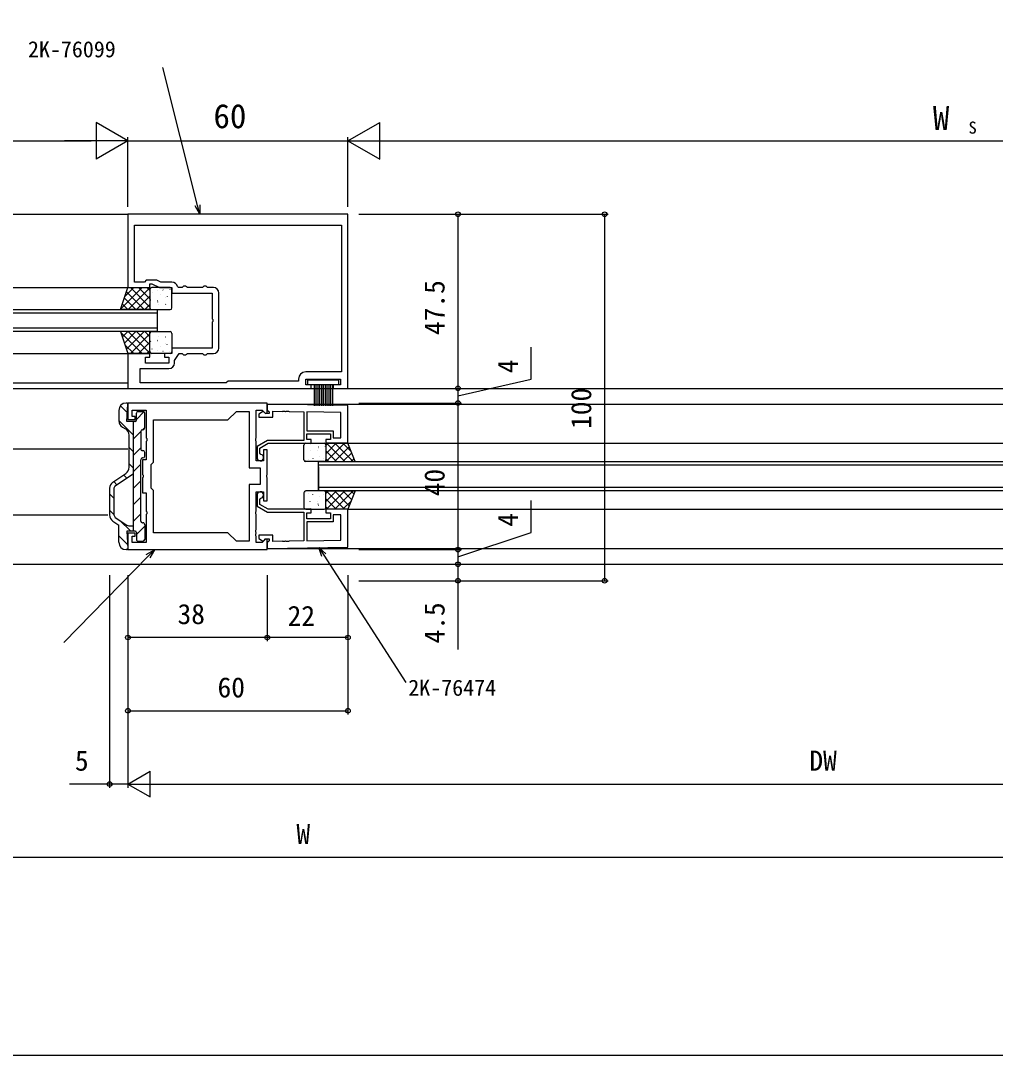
# Model space of a CAD drawing. Units: millimetres, scale not verified. Extents: x -437 to 438, y -681 to 679.
# Drawn here: x -88.4 to 177.3, y -681.2 to -398.9 of the extents above; entities that cross this region are included whole.
import ezdxf
from ezdxf.enums import TextEntityAlignment as Align

# ---------------------------------------------------------------- set-up
doc = ezdxf.new("R2010")
doc.units = ezdxf.units.MM
doc.header["$LTSCALE"] = 4
for name, color, linetype in [('0-2_YKK_11', 7, 'Continuous'), ('0-3_YKK_12', 2, 'Continuous'), ('0-4_YKK_13', 4, 'Continuous'), ('0-6_YKK_D', 6, 'Continuous'), ('0-7_YKK_ZWAK', 7, 'Continuous')]:
    doc.layers.add(name, color=color, linetype=linetype)
doc.styles.add('ＭＳ ゴシック', font='')
doc.styles.get('ＭＳ ゴシック').set_extended_font_data('MS Gothic')

msp = doc.modelspace()

# ---------------------------------------------------------------- linework, layer by layer
at = {"layer": '0-2_YKK_11'}
msp.add_line((-34.4, -488.224), (-34.4, -473.224), dxfattribs=at)
for points in [[(0.8, -451.724), (-59.2, -451.724), (-59.2, -471.724), (-53.2, -471.724), (-53.2, -470.724), (-52.7, -470.724), (-50.555, -471.724), (-47.2, -471.724), (-47.2, -473.224), (-36.2, -473.224), (-36.2, -480.266), (-36.08, -480.449), (-36.08, -480.999), (-36.2, -481.182), (-36.2, -488.224), (-47.2, -488.224), (-47.2, -489.724), (-49.2, -489.724), (-49.2, -490.724), (-48, -490.724), (-48, -492.324), (-54.4, -492.324), (-54.4, -490.724), (-53.2, -490.724), (-53.2, -489.724), (-59.2, -489.724), (-59.2, -499.224), (-9.2, -499.224), (-9.2, -498.224), (-10.7, -498.224), (-10.7, -496.724), (-1.2, -496.724), (-1.2, -498.224), (-3.2, -498.224), (-3.2, -499.224), (0.8, -499.224)], [(-31.93, -538.624), (-52.27, -538.624), (-52.27, -527.054), (-52.9, -526.424), (-52.9, -520.024), (-52.27, -519.394), (-52.27, -507.824), (-31.93, -507.824), (-29.63, -505.524), (-26.13, -505.524), (-26.13, -520.954), (-23.13, -520.954), (-23.13, -525.494), (-26.13, -525.494), (-26.13, -540.924), (-29.63, -540.924)], [(-1.13, -505.805), (-10.4, -505.643), (-10.4, -510.824), (-3.2, -510.824), (-3.2, -512.724), (-1.13, -512.724)], [(-10.4, -540.805), (-1.13, -540.643), (-1.13, -533.724), (-3.2, -533.724), (-3.2, -535.624), (-10.4, -535.624)]]:
    msp.add_lwpolyline(points, close=True, dxfattribs=at)
for points in [[(-57.4, -454.724), (-1, -454.724), (-1, -494.724), (-10.7, -494.724)], [(-47.2, -470.224), (-50.228, -470.224), (-51.3, -469.724), (-54.2, -469.724), (-54.7, -470.224), (-57.4, -470.224), (-57.4, -454.724)], [(-35.9, -471.724), (-37.5, -471.724), (-37.7, -471.524), (-37.9, -471.324), (-38.5, -471.324), (-38.7, -471.524), (-38.9, -471.724), (-43, -471.724), (-43.2, -471.524), (-43.4, -471.324), (-44, -471.324), (-44.2, -471.524), (-44.4, -471.724), (-45.425, -471.724), (-45.721, -471.474)], [(-46.5, -492.324), (-46.5, -491.581), (-45.2, -489.724), (-44.4, -489.724), (-44.2, -489.924), (-44, -490.124), (-43.4, -490.124), (-43.2, -489.924), (-43, -489.724), (-38.9, -489.724), (-38.7, -489.924), (-38.5, -490.124), (-37.9, -490.124), (-37.7, -489.924), (-37.5, -489.724), (-35.9, -489.724)], [(-12.7, -496.724), (-12.7, -497.224), (-31.9, -497.224), (-32.2, -497.524), (-32.4, -497.724), (-55.9, -497.724), (-55.9, -493.824), (-48, -493.824)], [(-21.2, -503.224), (-59.2, -503.224), (-59.2, -507.724), (-57.2, -507.724), (-57.2, -506.924), (-58, -506.924), (-58, -505.154), (-54.2, -505.154), (-54.2, -512.766), (-54.08, -512.949), (-54.08, -513.499), (-54.2, -513.682), (-54.2, -518.724), (-55.2, -518.724), (-55.2, -522.766), (-55.08, -522.949), (-55.08, -523.499), (-55.2, -523.682), (-55.2, -527.724), (-54.2, -527.724), (-54.2, -532.766), (-54.08, -532.949), (-54.08, -533.499), (-54.2, -533.682), (-54.2, -541.294), (-58, -541.294), (-58, -539.524), (-57.2, -539.524), (-57.2, -538.724), (-59.2, -538.724), (-59.2, -543.224), (-21.2, -543.224), (-21.2, -540.424), (-21.57, -540.27), (-22.594, -541.294), (-24.2, -541.294), (-24.2, -539.682), (-24.32, -539.499), (-24.32, -538.949), (-24.2, -538.766)], [(-24.2, -538.766), (-24.2, -538.682), (-24.32, -538.499), (-24.32, -537.949), (-24.2, -537.766), (-24.2, -533.682), (-24.32, -533.499), (-24.32, -532.949), (-24.2, -532.766), (-24.2, -527.424), (-22.2, -527.424), (-22.2, -529.924), (-21.2, -529.924), (-21.2, -523.682), (-21.32, -523.499), (-21.32, -522.949), (-21.2, -522.766), (-21.2, -516.024), (-22.2, -516.024), (-22.2, -519.024), (-24.2, -519.024), (-24.2, -513.682), (-24.32, -513.499), (-24.32, -512.949), (-24.2, -512.766), (-24.2, -505.154), (-22.594, -505.154), (-21.638, -506.111), (-21.2, -505.929), (-21.2, -503.224)], [(0.8, -503.908), (-21.2, -503.524), (-21.2, -505.154), (-20.9, -505.454), (-20.7, -505.654), (-20.7, -506.124), (-21.65, -506.124), (-22.15, -505.624), (-22.461, -505.624), (-23.5, -506.224), (-23.5, -507.124), (-19.7, -507.124), (-19.7, -505.481), (-17.158, -505.525), (-16.973, -505.408), (-16.423, -505.418), (-16.242, -505.541), (-16.158, -505.542), (-15.973, -505.426), (-15.423, -505.435), (-15.242, -505.558), (-11.2, -505.629), (-11.2, -513.424), (-21.163, -513.424), (-24, -515.062), (-24, -518.124)], [(-22.95, -517.237), (-23.2, -516.941), (-23.2, -515.524), (-20.948, -514.224), (-9.2, -514.224), (-9.2, -513.224), (-10.4, -513.224), (-10.4, -511.624), (-4, -511.624), (-4, -513.224), (-5.2, -513.224), (-5.2, -514.224), (0.8, -514.224), (0.8, -503.908)], [(-24, -528.324), (-24, -531.386), (-21.163, -533.024), (-11.2, -533.024), (-11.2, -540.819), (-15.242, -540.89), (-15.423, -541.013), (-15.973, -541.023), (-16.158, -540.906), (-16.242, -540.907), (-16.423, -541.03), (-16.973, -541.04), (-17.158, -540.923), (-19.7, -540.968), (-19.7, -539.324), (-23.5, -539.324), (-23.5, -540.224), (-22.461, -540.824), (-22.15, -540.824), (-21.65, -540.324), (-20.7, -540.324), (-20.7, -540.794), (-20.9, -540.994), (-21.2, -541.294), (-21.2, -542.924)], [(-21.2, -542.924), (0.8, -542.54), (0.8, -532.224), (-5.2, -532.224), (-5.2, -533.224), (-4, -533.224), (-4, -534.824), (-10.4, -534.824), (-10.4, -533.224), (-9.2, -533.224), (-9.2, -532.224), (-20.948, -532.224), (-23.2, -530.924), (-23.2, -529.507), (-22.95, -529.211)]]:
    msp.add_lwpolyline(points, dxfattribs=at)
for centre, radius, start, end in [((-47.2, -471.724), 1.5, 9.59407, 90), ((-35.9, -473.224), 1.5, 0, 90), ((-35.9, -488.224), 1.5, 270, 0), ((-48, -492.324), 1.5, 270, 0), ((-10.7, -496.724), 2, 90, 180), ((-23.1, -518.124), 0.9, 180, 80.40593), ((-23.1, -528.324), 0.9, 279.59407, 180)]:
    msp.add_arc(centre, radius, start, end, dxfattribs=at)
at = {"layer": '0-3_YKK_12'}
for p, q in [((-351.7, -451.724), (-59.2, -451.724)), ((-351.7, -471.724), (-59.2, -471.724)), ((-359.7, -477.724), (-51.2, -477.724)), ((-51.2, -478.724), (-359.7, -478.724)), ((-51.2, -477.724), (-51.2, -483.724)), ((-359.7, -482.724), (-51.2, -482.724)), ((-51.2, -483.724), (-359.7, -483.724)), ((-351.7, -489.724), (-59.2, -489.724)), ((-351.7, -497.724), (-59.2, -497.724)), ((-351.7, -499.224), (333.3, -499.224)), ((-21.2, -503.524), (290.3, -503.524)), ((-351.7, -515.724), (-59.199, -515.724)), ((0.8, -514.224), (268.3, -514.224)), ((-7.204, -519.224), (276.3, -519.224)), ((-7.2, -527.224), (-7.2, -519.224)), ((276.3, -520.224), (-7.204, -520.224)), ((-7.204, -527.019), (-7.204, -520.619)), ((-7.203, -520.619), (-7.203, -527.019)), ((-7.204, -526.224), (276.3, -526.224)), ((276.3, -527.224), (-7.204, -527.224)), ((0.8, -532.224), (268.3, -532.224)), ((-351.7, -533.724), (-64.699, -533.724)), ((-21.2, -542.924), (290.3, -542.924)), ((-351.7, -547.224), (333.3, -547.224))]:
    msp.add_line(p, q, dxfattribs=at)
at = {"layer": '0-4_YKK_13'}
for p, q in [((-61.127, -477.504), (-55.347, -471.724)), ((-60.004, -474.136), (-57.592, -471.724)), ((-59.595, -472.909), (-54.78, -477.724)), ((-59.102, -477.724), (-53.2, -471.822)), ((-58.535, -471.724), (-53.2, -477.058)), ((-56.857, -477.724), (-53.2, -474.067)), ((-56.29, -471.724), (-53.2, -474.813)), ((-54.045, -471.724), (-53.2, -472.568)), ((-53.2, -472.224), (-53.2, -477.224)), ((-47.7, -471.724), (-52.7, -471.724)), ((-52.58, -472.959), (-52.556, -473.003)), ((-51.123, -472.532), (-51.116, -472.539)), ((-50.388, -473.602), (-50.364, -473.646)), ((-49.709, -472.36), (-49.62, -472.407)), ((-48.498, -474.193), (-48.474, -474.237)), ((-47.764, -472.168), (-47.74, -472.212)), ((-47.2, -477.224), (-47.2, -472.224)), ((-60.718, -476.276), (-59.27, -477.724)), ((-60.157, -474.592), (-57.025, -477.724)), ((-54.612, -477.724), (-53.2, -476.312)), ((-53.106, -474.351), (-53.098, -474.358)), ((-53.012, -475.035), (-52.988, -475.079)), ((-51.233, -475.25), (-51.145, -475.296)), ((-51.122, -475.627), (-51.098, -475.67)), ((-50.938, -476.293), (-50.931, -476.299)), ((-48.931, -476.27), (-48.907, -476.313)), ((-48.918, -474.507), (-48.911, -474.514)), ((-52.7, -477.724), (-47.7, -477.724)), ((-51.555, -477.703), (-51.543, -477.724)), ((-61.127, -483.944), (-55.347, -489.724)), ((-60.718, -485.172), (-59.27, -483.724)), ((-60.157, -486.856), (-57.025, -483.724)), ((-59.595, -488.54), (-54.78, -483.724)), ((-59.102, -483.724), (-53.2, -489.626)), ((-58.535, -489.724), (-53.2, -484.39)), ((-56.857, -483.724), (-53.2, -487.381)), ((-54.612, -483.724), (-53.2, -485.136)), ((-53.2, -489.224), (-53.2, -484.224)), ((-52.7, -483.724), (-47.7, -483.724)), ((-51.555, -483.745), (-51.543, -483.724)), ((-50.938, -485.155), (-50.931, -485.149)), ((-48.931, -485.179), (-48.907, -485.135)), ((-47.2, -484.224), (-47.2, -489.224)), ((-60.004, -487.312), (-57.592, -489.724)), ((-56.29, -489.724), (-53.2, -486.635)), ((-53.106, -487.097), (-53.098, -487.09)), ((-53.012, -486.413), (-52.988, -486.369)), ((-51.233, -486.198), (-51.145, -486.152)), ((-51.122, -485.822), (-51.098, -485.778)), ((-50.388, -487.846), (-50.364, -487.803)), ((-48.918, -486.941), (-48.911, -486.935)), ((-48.498, -487.255), (-48.474, -487.211)), ((-54.045, -489.724), (-53.2, -488.88)), ((-47.7, -489.724), (-52.7, -489.724)), ((-52.58, -488.489), (-52.556, -488.446)), ((-51.123, -488.916), (-51.116, -488.91)), ((-49.709, -489.088), (-49.62, -489.041)), ((-47.764, -489.28), (-47.74, -489.236)), ((-8.45, -498.194), (-8.45, -503.994)), ((-7.95, -498.194), (-7.95, -503.994)), ((-7.45, -498.194), (-7.45, -503.994)), ((-6.95, -498.194), (-6.95, -503.994)), ((-6.45, -498.194), (-6.45, -503.994)), ((-5.95, -498.194), (-5.95, -503.994)), ((-5.45, -498.194), (-5.45, -503.994)), ((-4.95, -498.194), (-4.95, -503.994)), ((-4.45, -498.194), (-4.45, -503.994)), ((-3.95, -498.194), (-3.95, -503.994)), ((-3.45, -498.194), (-3.45, -503.994)), ((-61.7, -505.224), (-61.7, -508.067)), ((-59.351, -505.893), (-61.265, -503.979)), ((-59.5, -503.224), (-59.7, -503.224)), ((-57.7, -512.034), (-61.7, -508.034)), ((-54.825, -505.607), (-56.9, -507.682)), ((-56.9, -507.924), (-56.9, -506.024)), ((-56.4, -505.524), (-55.1, -505.524)), ((-54.6, -510.024), (-54.6, -506.024)), ((-60.692, -509.803), (-59.908, -510.251)), ((-57.7, -538.224), (-57.7, -508.224)), ((-57.442, -508.224), (-57.7, -508.482)), ((-54.6, -509.872), (-55.255, -510.527)), ((-55.2, -510.524), (-55.1, -510.524)), ((-58.9, -520.768), (-58.9, -511.988)), ((-55.697, -510.969), (-57.7, -512.972)), ((-55.7, -511.024), (-55.7, -515.724)), ((-57.7, -516.524), (-58.9, -515.324)), ((-55.7, -515.463), (-57.7, -517.463)), ((-55.2, -516.224), (-55.1, -516.224)), ((-11.2, -518.724), (-11.2, -514.724)), ((-10.7, -514.224), (-5.7, -514.224)), ((-9.919, -514.224), (-9.926, -514.237)), ((-9.47, -516.27), (-9.494, -516.313)), ((-9.483, -514.507), (-9.49, -514.514)), ((-7.463, -516.293), (-7.47, -516.299)), ((-7.279, -515.627), (-7.303, -515.67)), ((-7.167, -515.25), (-7.256, -515.296)), ((-5.389, -515.035), (-5.413, -515.079)), ((-2.366, -514.224), (-5.2, -517.058)), ((-4.611, -514.224), (-5.2, -514.813)), ((-5.2, -514.724), (-5.2, -518.724)), ((-2.289, -519.224), (-5.2, -516.312)), ((-0.121, -514.224), (-5.121, -519.224)), ((-0.044, -519.224), (-5.044, -514.224)), ((1.178, -515.17), (-2.876, -519.224)), ((2.201, -519.224), (-2.799, -514.224)), ((1.702, -516.479), (-0.553, -514.224)), ((-55.7, -535.424), (-55.7, -518.724)), ((-55.1, -518.224), (-55.2, -518.224)), ((-54.6, -517.724), (-54.6, -516.724)), ((-10.928, -518.937), (-10.952, -518.981)), ((-5.7, -519.224), (-10.7, -519.224)), ((-9.928, -518.501), (-9.936, -518.508)), ((-8.736, -518.294), (-8.76, -518.338)), ((-6.846, -517.703), (-6.87, -517.747)), ((-5.741, -518.346), (-5.748, -518.352)), ((-4.534, -519.224), (-5.2, -518.557)), ((1.819, -516.774), (-0.631, -519.224)), ((2.461, -518.377), (1.614, -519.224)), ((-57.7, -521.014), (-58.9, -519.814)), ((-55.7, -519.953), (-57.7, -521.953)), ((-63.323, -524.832), (-59.776, -522.422)), ((-62.188, -525.507), (-63.049, -524.646)), ((-62.649, -525.821), (-57.7, -522.455)), ((-59.515, -523.69), (-60.375, -522.829)), ((-55.7, -524.443), (-57.7, -526.443)), ((-64.2, -526.486), (-64.2, -533.768)), ((-63, -526.482), (-63, -533.766)), ((-11.2, -527.724), (-11.2, -531.724)), ((-10.928, -527.511), (-10.952, -527.467)), ((-5.7, -527.224), (-10.7, -527.224)), ((-2.289, -527.224), (-5.2, -530.136)), ((-4.534, -527.224), (-5.2, -527.891)), ((-5.2, -531.724), (-5.2, -527.724)), ((-0.121, -532.224), (-5.121, -527.224)), ((-0.044, -527.224), (-5.044, -532.224)), ((1.178, -531.278), (-2.876, -527.224)), ((2.201, -527.224), (-2.799, -532.224)), ((1.819, -529.674), (-0.631, -527.224)), ((2.461, -528.071), (1.614, -527.224)), ((-63, -529.185), (-64.2, -527.985)), ((-55.7, -528.933), (-57.7, -530.933)), ((-9.928, -527.947), (-9.936, -527.94)), ((-9.47, -530.179), (-9.494, -530.135)), ((-8.736, -528.154), (-8.76, -528.11)), ((-7.463, -530.155), (-7.47, -530.149)), ((-6.846, -528.745), (-6.87, -528.701)), ((-5.741, -528.103), (-5.748, -528.096)), ((-2.366, -532.224), (-5.2, -529.39)), ((1.702, -529.969), (-0.553, -532.224)), ((-63, -533.675), (-64.2, -532.475)), ((-55.7, -533.423), (-57.7, -535.423)), ((-10.7, -532.224), (-5.7, -532.224)), ((-9.919, -532.224), (-9.926, -532.211)), ((-9.483, -531.941), (-9.49, -531.935)), ((-7.279, -530.822), (-7.303, -530.778)), ((-7.167, -531.198), (-7.256, -531.152)), ((-5.389, -531.413), (-5.413, -531.369)), ((-4.611, -532.224), (-5.2, -531.635)), ((-63.323, -535.422), (-61.7, -536.524)), ((-62.65, -534.427), (-59.781, -536.378)), ((-58.451, -538.224), (-61.393, -535.282)), ((-55.2, -535.924), (-55.1, -535.924)), ((-61.7, -541.224), (-61.7, -536.524)), ((-57.2, -538.224), (-59.5, -538.224)), ((-59.5, -538.224), (-59.201, -542.905)), ((-58.656, -536.724), (-57.7, -536.724)), ((-54.6, -536.813), (-56.9, -539.113)), ((-56.9, -538.524), (-56.9, -540.424)), ((-54.6, -536.424), (-54.6, -540.424)), ((-59.265, -541.9), (-61.7, -539.465)), ((-56.4, -540.924), (-55.1, -540.924)), ((-59.5, -543.224), (-59.7, -543.224))]:
    msp.add_line(p, q, dxfattribs=at)
for points in [[(-61.2, -477.724), (-59.2, -471.724), (-53.2, -471.724), (-53.2, -477.724)], [(-61.2, -483.724), (-59.2, -489.724), (-53.2, -489.724), (-53.2, -483.724)], [(-1.7, -496.995), (-10.2, -496.995), (-10.2, -498.195), (-1.7, -498.195)], [(2.8, -519.224), (0.8, -514.224), (-5.2, -514.224), (-5.2, -519.224)], [(2.8, -527.224), (0.8, -532.224), (-5.2, -532.224), (-5.2, -527.224)]]:
    msp.add_lwpolyline(points, close=True, dxfattribs=at)
msp.add_lwpolyline([(-57.2, -508.224), (-59.5, -508.224), (-59.201, -503.544)], dxfattribs=at)
for centre, radius, start, end in [((-52.7, -472.224), 0.5, 90, 180), ((-47.7, -472.224), 0.5, 0, 90), ((-52.7, -477.224), 0.5, 180, 270), ((-47.7, -477.224), 0.5, 270, 0), ((-52.7, -484.224), 0.5, 90, 180), ((-47.7, -484.224), 0.5, 0, 90), ((-52.7, -489.224), 0.5, 180, 270), ((-47.7, -489.224), 0.5, 270, 0), ((-59.7, -505.224), 2, 90, 180), ((-59.5, -503.524), 0.3, 356.34024, 90), ((-59.7, -508.067), 2, 180, 240.25462), ((-57.2, -507.924), 0.3, 270, 0.00359), ((-56.4, -506.024), 0.5, 90.00359, 180.00359), ((-55.1, -506.024), 0.5, 0.00359, 90.00359), ((-60.9, -511.988), 2, 360, 60.25462), ((-55.2, -511.024), 0.5, 90.00003, 180), ((-55.1, -510.024), 0.5, 270, 0.00359), ((-55.2, -515.724), 0.5, 180, 270.00359), ((-55.1, -516.724), 0.5, 0.00359, 90.00359), ((-10.7, -514.724), 0.5, 90, 180), ((-5.7, -514.724), 0.5, 0, 90), ((-55.2, -518.724), 0.5, 90.02863, 180), ((-55.1, -517.724), 0.5, 270.00359, 0.00359), ((-10.7, -518.724), 0.5, 180, 270), ((-5.7, -518.724), 0.5, 270, 0), ((-60.9, -520.768), 2, 304.18899, 360), ((-62.2, -526.487), 2, 124.18899, 179.99711), ((-62.2, -526.483), 0.8, 124.21613, 179.99711), ((-10.7, -527.724), 0.5, 90, 180), ((-5.7, -527.724), 0.5, 0, 90), ((-10.7, -531.724), 0.5, 180, 270), ((-5.7, -531.724), 0.5, 270, 0), ((-62.2, -533.768), 2, 179.99711, 235.83194), ((-62.2, -533.766), 0.8, 179.99711, 235.78387), ((-55.2, -535.424), 0.5, 180, 270), ((-55.1, -536.424), 0.5, 359.99641, 90), ((-58.656, -534.724), 2, 235.78387, 270), ((-57.2, -538.524), 0.3, 359.99641, 90), ((-59.7, -541.224), 2, 180, 270), ((-56.4, -540.424), 0.5, 179.99641, 269.99641), ((-55.1, -540.424), 0.5, 269.99641, 359.99641), ((-59.5, -542.924), 0.3, 270, 3.65976)]:
    msp.add_arc(centre, radius, start, end, dxfattribs=at)
at = {"layer": '0-6_YKK_D'}
for p, q in [((-59.2, -431.724), (-67.86, -426.724)), ((-67.86, -426.724), (-67.86, -436.724)), ((0.8, -431.724), (9.46, -426.724)), ((9.46, -436.724), (9.46, -426.724)), ((-341.7, -431.724), (-69.2, -431.724)), ((-59.2, -431.724), (-76.521, -431.724)), ((-59.2, -431.724), (-67.86, -436.724)), ((-59.2, -449.724), (-59.2, -430.724)), ((-59.2, -449.724), (-59.2, -430.724)), ((-59.2, -431.724), (0.8, -431.724)), ((0.8, -449.724), (0.8, -430.724)), ((0.8, -449.724), (0.8, -430.724)), ((0.8, -431.724), (9.46, -436.724)), ((0.8, -431.724), (18.121, -431.724)), ((10.8, -431.724), (323.3, -431.724)), ((3.8, -451.724), (31.8, -451.724)), ((3.8, -451.724), (71.8, -451.724)), ((30.8, -451.724), (30.8, -499.223)), ((70.8, -451.724), (70.8, -551.724)), ((30.8, -499.223), (30.8, -503.224)), ((3.8, -503.224), (31.8, -503.224)), ((30.8, -503.223), (30.8, -543.223)), ((3.8, -543.224), (31.8, -543.224)), ((30.8, -543.224), (30.8, -547.224)), ((3.8, -547.224), (31.8, -547.224)), ((3.8, -547.224), (31.8, -547.224)), ((-64.2, -550.224), (-64.2, -608.2)), ((-59.2, -550.224), (-59.2, -588.2)), ((-59.2, -550.224), (-59.2, -608.2)), ((-59.2, -550.224), (-59.2, -568.2)), ((-59.2, -550.224), (-59.2, -608.2)), ((-21.2, -550.224), (-21.2, -568.2)), ((-21.2, -550.224), (-21.2, -568.2)), ((0.8, -550.224), (0.8, -588.2)), ((0.8, -550.224), (0.8, -568.2)), ((3.8, -551.724), (71.8, -551.724)), ((3.8, -551.724), (31.8, -551.724)), ((-21.2, -567.2), (-59.2, -567.2)), ((0.8, -567.2), (-21.2, -567.2)), ((-59.2, -587.2), (0.8, -587.2)), ((-59.2, -607.2), (-53.138, -603.7)), ((-53.138, -610.7), (-53.138, -603.7)), ((-59.2, -607.2), (-53.138, -610.7)), ((-59.2, -607.2), (-47.076, -607.2)), ((-52.2, -607.2), (321.299, -607.2)), ((326.3, -627.2), (-344.7, -627.2))]:
    msp.add_line(p, q, dxfattribs=at)
for points in [[(-39.602, -451.724), (-40.212, -449.3), (-49.675, -411.724)], [(-39.563, -449.136), (-39.602, -451.724), (-40.862, -449.463)], [(30.8, -501.223), (50.8, -496.733), (50.8, -488.003)], [(30.8, -545.224), (50.8, -538.589), (50.8, -529.859)], [(-51.97, -543.24), (-53.715, -545.031), (-76.658, -568.566)], [(-54.194, -544.563), (-51.97, -543.24), (-53.235, -545.498)], [(-6.352, -545.118), (-7.143, -542.654), (-5.226, -544.392)], [(-7.143, -542.654), (-5.789, -544.755), (16.58, -579.473)], [(30.8, -547.224), (30.8, -551.724), (30.8, -570.462)], [(-59.2, -607.2), (-64.2, -607.2), (-75.096, -607.2)]]:
    msp.add_lwpolyline(points, dxfattribs=at)
for centre in [(30.8, -451.724), (70.8, -451.724), (30.8, -499.223), (30.8, -499.223), (30.8, -503.223), (30.8, -503.224), (30.8, -543.223), (30.8, -543.224), (30.8, -547.224), (30.8, -547.224), (30.8, -551.724), (70.8, -551.724), (-59.2, -567.2), (-21.2, -567.2), (-21.2, -567.2), (0.8, -567.2), (-59.2, -587.2), (0.8, -587.2), (-64.2, -607.2)]:
    msp.add_circle(centre, 0.637, dxfattribs=at)
at = {"layer": '0-7_YKK_ZWAK'}
msp.add_lwpolyline([(-436.7, -681.2), (438.3, -681.2), (438.3, 643.8)], dxfattribs=at)

# ---------------------------------------------------------------- texts
at = {"layer": '0-6_YKK_D', "style": 'ＭＳ ゴシック'}
for s, height, p in [('2K-76099', 4.399, (-86.459, -410.224)), ('60', 6.598, (-35.873, -430.224)), ('W', 6.598, (160.326, -430.724)), ('S', 3.299, (170.041, -430.724)), ('38', 5.499, (-45.676, -565.2)), ('22', 5.499, (-15.655, -565.7)), ('60', 5.499, (-34.761, -585.2)), ('2K-76474', 4.399, (17.262, -584.424)), ('5', 5.499, (-73.65, -605.2)), ('DW', 5.499, (126.645, -605.2)), ('W', 5.499, (-13.248, -625.2))]:
    msp.add_text(s, height=height, dxfattribs=at).set_placement(p, align=Align.BOTTOM_LEFT)
for s, p in [('47.5', (28.8, -484.678)), ('4', (48.8, -495.117)), ('100', (68.8, -510.289)), ('40', (28.8, -528.678)), ('4', (48.8, -536.973)), ('4.5', (28.8, -568.845))]:
    msp.add_text(s, height=5.499, rotation=90, dxfattribs=at).set_placement(p, align=Align.BOTTOM_LEFT)

doc.saveas('drawing.dxf')
